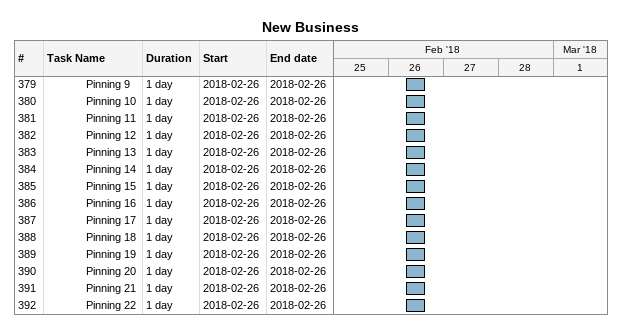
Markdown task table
New Business

| ID | Level | Task | Duration | Start | Finish |
|---|---|---|---|---|---|
| 379 | 4 | Pinning 9 | 1d | 2018-02-26 | 2018-02-26 |
| 380 | 4 | Pinning 10 | 1d | 2018-02-26 | 2018-02-26 |
| 381 | 4 | Pinning 11 | 1d | 2018-02-26 | 2018-02-26 |
| 382 | 4 | Pinning 12 | 1d | 2018-02-26 | 2018-02-26 |
| 383 | 4 | Pinning 13 | 1d | 2018-02-26 | 2018-02-26 |
| 384 | 4 | Pinning 14 | 1d | 2018-02-26 | 2018-02-26 |
| 385 | 4 | Pinning 15 | 1d | 2018-02-26 | 2018-02-26 |
| 386 | 4 | Pinning 16 | 1d | 2018-02-26 | 2018-02-26 |
| 387 | 4 | Pinning 17 | 1d | 2018-02-26 | 2018-02-26 |
| 388 | 4 | Pinning 18 | 1d | 2018-02-26 | 2018-02-26 |
| 389 | 4 | Pinning 19 | 1d | 2018-02-26 | 2018-02-26 |
| 390 | 4 | Pinning 20 | 1d | 2018-02-26 | 2018-02-26 |
| 391 | 4 | Pinning 21 | 1d | 2018-02-26 | 2018-02-26 |
| 392 | 4 | Pinning 22 | 1d | 2018-02-26 | 2018-02-26 |
